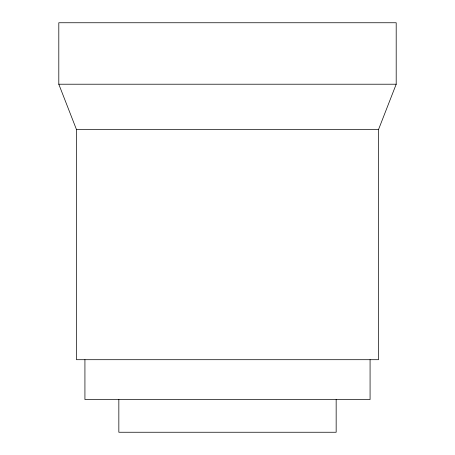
<?xml version="1.0" encoding="UTF-8"?>
<svg xmlns="http://www.w3.org/2000/svg" width="455" height="455" viewBox="0 0 455 455"><rect width="100%" height="100%" fill="white"/><g stroke="black" fill="none" stroke-linecap="round" stroke-linejoin="round"><path stroke-width="0.68" d="M378.526 129.544L396.197 84.215L396.197 22.75L58.803 22.75L58.803 84.215L76.474 129.544L76.474 359.7L378.526 359.7L378.526 129.544L76.474 129.544M58.803 84.215L396.197 84.215M370.074 359.7L370.074 399.541L84.926 399.541L84.926 359.7M336.16 399.541L336.16 432.25L118.84 432.25L118.84 399.541"/></g></svg>
